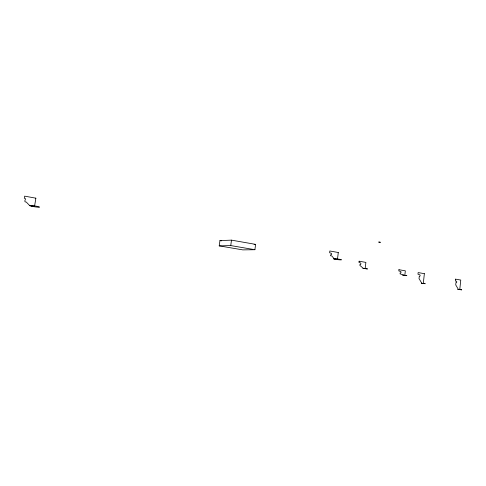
<?xml version="1.0" encoding="UTF-8"?>
<svg xmlns="http://www.w3.org/2000/svg" width="486" height="486" viewBox="0 0 486 486"><rect width="100%" height="100%" fill="white"/><g stroke="black" fill="none" stroke-linecap="round" stroke-linejoin="round"><path stroke-width="0.73" d="M254.907 249.719L255.612 244.367L231.488 240.139L219.939 240.606L219.222 245.867L242.8 249.883L254.907 249.719L230.753 245.576L219.222 245.867M230.753 245.576L231.488 240.139M254.099 244.403L255.612 244.367M219.939 240.606L221.409 240.862M455.601 279.152L455.4 281.017L456.476 281.2A0.765 0.583 -89.4 0 1 456.324 282.597L455.971 282.536L455.722 284.869L458.341 289.358L459.762 289.595L460.764 280.058L455.601 279.152M424.369 273.673L423.288 283.472L421.332 283.247L425.226 283.721L421.787 283.223L419.023 278.587L419.29 276.194L419.667 276.261A0.784 0.62 -89.6 0 0 419.825 274.827L417.966 274.256L418.148 272.579L424.369 273.673M398.939 269.706L398.799 270.921L400.713 271.504A0.796 0.638 -89.7 0 1 400.549 272.956L400.16 272.889L400.051 273.861L404.814 275.44L405.336 270.83L398.939 269.706M359.111 261.207L358.96 262.452L360.576 262.993A0.82 0.674 90 0 1 360.399 264.487L359.992 264.408L359.871 265.405L363.315 268.321L365.15 268.63L365.885 262.397L359.111 261.207M338.292 252.507L337.472 259.293L334.101 258.704L331.823 255.964L330.547 255.739L330.674 254.731L331.094 254.816A0.826 0.699 89.2 0 0 331.282 253.303L329.611 252.75L329.83 250.989L338.292 252.507M35.861 198.167L34.549 206.343L29.585 205.475L26.262 202.048L25.023 201.83L24.847 200.864L25.454 199.108A0.638 0.614 22.2 0 0 24.926 198.391L24.3 198.276L24.646 196.15L35.861 198.167M378.788 242.089L380.301 242.265L378.788 242.089M402.858 275.185L406.788 275.659L402.858 275.185M457.879 289.352L461.7 289.82L457.879 289.352M363.036 268.321L367.404 268.922L363.036 268.321M31.183 206.143A5.109 0.443 9 0 0 39.481 207.206A5.109 0.443 9 0 0 32.945 205.663A5.109 0.443 9 0 0 31.183 206.143M334.854 259.208A4.088 0.31 7.1 0 0 341.464 259.84A4.088 0.31 7.1 0 0 336.105 258.831A4.088 0.31 7.1 0 0 334.854 259.208"/></g></svg>
